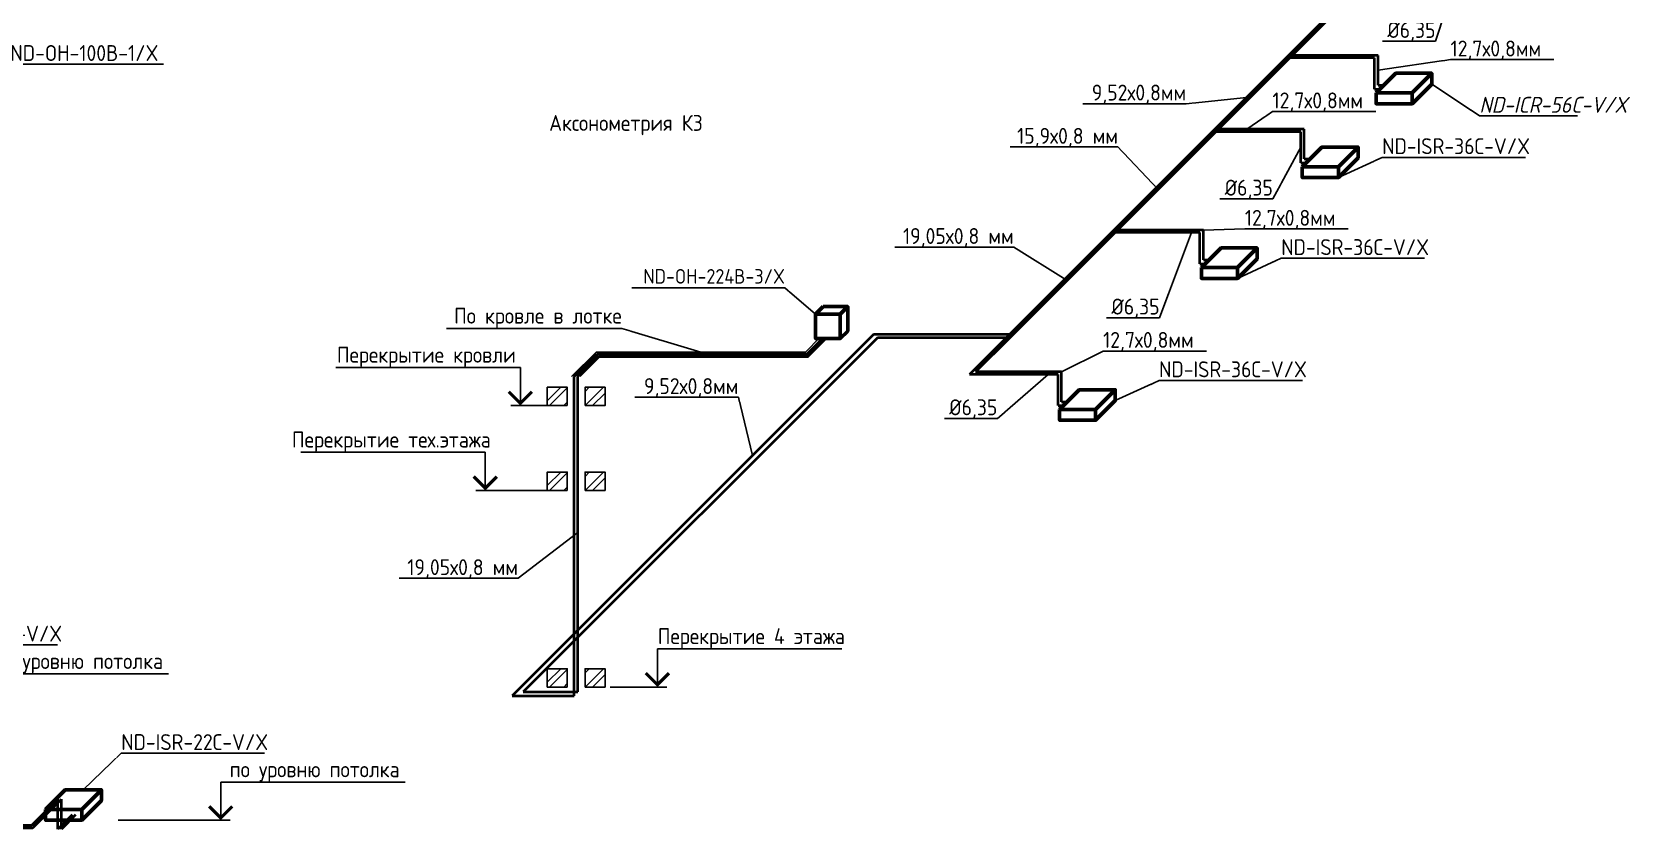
# Model space of a CAD drawing. Header units: millimetres. Extents: x -129048 to 476301, y -5853 to 215316.
# Drawn here: x -35303 to -10184, y 77012 to 89541 of the extents above; entities that cross this region are included whole.
import ezdxf
from ezdxf import colors
from ezdxf.entities.mleader import LeaderData, LeaderLine
from ezdxf.enums import TextEntityAlignment as Align
from ezdxf.math import Vec2, Vec3

# ---------------------------------------------------------------- set-up
doc = ezdxf.new("R2010")
doc.units = ezdxf.units.MM
doc.layers.add('GAZLAITER', color=1, linetype='Continuous', lineweight=40)
doc.layers.add('Кондеи', color=6, linetype='Continuous', lineweight=60)
doc.styles.add('PIK', font='isocpeur.ttf', dxfattribs={"width": 0.9, "height": 250})
doc.styles.add('TRAJECTORY_TEXT_STYLE', font='simplex.shx', dxfattribs={"width": 0.65})

# ---------------------------------------------------------------- blocks, each defined once
blk = doc.blocks.new('*U3176')
at = {"color": 0, "linetype": 'ByBlock', "lineweight": -2}
for p, q in [((0, 6), (29, 6)), ((-16.14, 0), (0, 0))]:
    blk.add_line(p, q, dxfattribs=at)
at = {"color": 0, "linetype": 'ByBlock', "lineweight": -2, "ltscale": 100}
blk.add_line((-1.5, 0), (1.5, 0), dxfattribs=at)
blk.add_lwpolyline([(0, 0), (0, 6)], dxfattribs=at)
at = {"color": 0, "linetype": 'ByBlock', "lineweight": -2, "ltscale": 100, "const_width": 0.5}
blk.add_lwpolyline([(1.82, 2.18), (0, 0.35), (-1.82, 2.18)], dxfattribs=at)
at = {"linetype": 'ByBlock', "lineweight": -2, "ltscale": 100, "style": 'TRAJECTORY_TEXT_STYLE', "width": 0.65}
blk.add_attdef('Отм.', text='', height=3.5, dxfattribs=at).set_placement((14.5, 6), align=Align.BOTTOM_CENTER)
at = {"color": 0, "linetype": 'ByBlock', "lineweight": -2, "ltscale": 100, "style": 'TRAJECTORY_TEXT_STYLE', "width": 0.65}
blk.add_attdef('Прим.', text='', height=3.5, dxfattribs=at).set_placement((17.57, 4.8), align=Align.TOP_CENTER)
blk = doc.blocks.new('*U3192')
at = {"color": 0, "linetype": 'ByBlock', "lineweight": -2}
for p, q in [((0, 6), (29, 6)), ((-7.41, 0), (0, 0))]:
    blk.add_line(p, q, dxfattribs=at)
at = {"color": 0, "linetype": 'ByBlock', "lineweight": -2, "ltscale": 100}
blk.add_line((-1.5, 0), (1.5, 0), dxfattribs=at)
blk.add_lwpolyline([(0, 0), (0, 6)], dxfattribs=at)
at = {"color": 0, "linetype": 'ByBlock', "lineweight": -2, "ltscale": 100, "const_width": 0.5}
blk.add_lwpolyline([(1.82, 2.18), (0, 0.35), (-1.82, 2.18)], dxfattribs=at)
at = {"linetype": 'ByBlock', "lineweight": -2, "ltscale": 100, "style": 'TRAJECTORY_TEXT_STYLE', "width": 0.65}
blk.add_attdef('Отм.', text='', height=3.5, dxfattribs=at).set_placement((14.5, 6), align=Align.BOTTOM_CENTER)
at = {"color": 0, "linetype": 'ByBlock', "lineweight": -2, "ltscale": 100, "style": 'TRAJECTORY_TEXT_STYLE', "width": 0.65}
blk.add_attdef('Прим.', text='', height=3.5, dxfattribs=at).set_placement((17.57, 4.8), align=Align.TOP_CENTER)
blk = doc.blocks.new('*U3180')
at = {"color": 0, "linetype": 'ByBlock', "lineweight": -2}
for p, q in [((0, 6), (29, 6)), ((-4.24, 0), (0, 0))]:
    blk.add_line(p, q, dxfattribs=at)
at = {"color": 0, "linetype": 'ByBlock', "lineweight": -2, "ltscale": 100}
blk.add_line((-1.5, 0), (1.5, 0), dxfattribs=at)
blk.add_lwpolyline([(0, 0), (0, 6)], dxfattribs=at)
at = {"color": 0, "linetype": 'ByBlock', "lineweight": -2, "ltscale": 100, "const_width": 0.5}
blk.add_lwpolyline([(1.82, 2.18), (0, 0.35), (-1.82, 2.18)], dxfattribs=at)
at = {"linetype": 'ByBlock', "lineweight": -2, "ltscale": 100, "style": 'TRAJECTORY_TEXT_STYLE', "width": 0.65}
blk.add_attdef('Отм.', text='', height=3.5, dxfattribs=at).set_placement((14.5, 6), align=Align.BOTTOM_CENTER)
at = {"color": 0, "linetype": 'ByBlock', "lineweight": -2, "ltscale": 100, "style": 'TRAJECTORY_TEXT_STYLE', "width": 0.65}
blk.add_attdef('Прим.', text='', height=3.5, dxfattribs=at).set_placement((17.57, 4.8), align=Align.TOP_CENTER)
blk = doc.blocks.new('*U3181')
at = {"color": 0, "linetype": 'ByBlock', "lineweight": -2}
for p, q in [((0, 6), (29, 6)), ((-9.75, 0), (0, 0))]:
    blk.add_line(p, q, dxfattribs=at)
at = {"color": 0, "linetype": 'ByBlock', "lineweight": -2, "ltscale": 100}
blk.add_line((-1.5, 0), (1.5, 0), dxfattribs=at)
blk.add_lwpolyline([(0, 0), (0, 6)], dxfattribs=at)
at = {"color": 0, "linetype": 'ByBlock', "lineweight": -2, "ltscale": 100, "const_width": 0.5}
blk.add_lwpolyline([(1.82, 2.18), (0, 0.35), (-1.82, 2.18)], dxfattribs=at)
at = {"linetype": 'ByBlock', "lineweight": -2, "ltscale": 100, "style": 'TRAJECTORY_TEXT_STYLE', "width": 0.65}
blk.add_attdef('Отм.', text='', height=3.5, dxfattribs=at).set_placement((14.5, 6), align=Align.BOTTOM_CENTER)
at = {"color": 0, "linetype": 'ByBlock', "lineweight": -2, "ltscale": 100, "style": 'TRAJECTORY_TEXT_STYLE', "width": 0.65}
blk.add_attdef('Прим.', text='', height=3.5, dxfattribs=at).set_placement((17.57, 4.8), align=Align.TOP_CENTER)

msp = doc.modelspace()

# ---------------------------------------------------------------- hatches: boundary and pattern name
h = msp.add_hatch()
h.set_pattern_fill('ANSI32', color=256, scale=25)
h.set_pattern_definition([(45, (-2494.32, 79827.88), (-168.3798, 168.3798), []), (45, (-2382.07, 79827.88), (-168.3798, 168.3798), [])])
h.paths.add_polyline_path([(-26890.13433, 83955.01346), (-27202.93976, 83955.01346), (-27202.93976, 83667.04051), (-26890.13433, 83667.04051)])
h.paths.add_polyline_path([(-26608.9283, 83955.01346), (-26608.9283, 83667.04051), (-26296.12288, 83667.04051), (-26296.12288, 83955.01346)])
h = msp.add_hatch()
h.set_pattern_fill('ANSI32', color=256, scale=25)
h.set_pattern_definition([(45, (-2494.32, 78494.67), (-168.3798, 168.3798), []), (45, (-2382.07, 78494.67), (-168.3798, 168.3798), [])])
h.paths.add_polyline_path([(-26890.13433, 82621.79507), (-27202.93976, 82621.79507), (-27202.93976, 82333.82212), (-26890.13433, 82333.82212)])
h.paths.add_polyline_path([(-26608.9283, 82621.79507), (-26608.9283, 82333.82212), (-26296.12288, 82333.82212), (-26296.12288, 82621.79507)])
h = msp.add_hatch()
h.set_pattern_fill('ANSI32', color=256, scale=25)
h.set_pattern_definition([(45, (-2494.32, 75405.2), (-168.3798, 168.3798), []), (45, (-2382.07, 75405.2), (-168.3798, 168.3798), [])])
h.paths.add_polyline_path([(-26890.13433, 79532.32767), (-27202.93976, 79532.32767), (-27202.93976, 79244.35472), (-26890.13433, 79244.35472)])
h.paths.add_polyline_path([(-26608.9283, 79532.32767), (-26608.9283, 79244.35472), (-26296.12288, 79244.35472), (-26296.12288, 79532.32767)])

# ---------------------------------------------------------------- linework, layer by layer
for p, q in [((-23146.51729, 84508.08453), (-22916.94322, 84737.6586)), ((-23103.99896, 84428.5132), (-22815.44599, 84717.06617)), ((-26822.89148, 84122.52467), (-26436.48321, 84508.93294)), ((-26688.63707, 84122.52467), (-26382.64854, 84428.5132)), ((-26436.48321, 84508.93294), (-23146.51729, 84508.08453)), ((-26382.64854, 84428.5132), (-23103.99896, 84428.5132))]:
    msp.add_line(p, q)
for points in [[(-26890.13433, 83667.04051), (-27202.93976, 83667.04051), (-27202.93976, 83955.01346), (-26890.13433, 83955.01346)], [(-26608.9283, 83667.04051), (-26296.12288, 83667.04051), (-26296.12288, 83955.01346), (-26608.9283, 83955.01346)], [(-26890.13433, 82333.82212), (-27202.93976, 82333.82212), (-27202.93976, 82621.79507), (-26890.13433, 82621.79507)], [(-26608.9283, 82333.82212), (-26296.12288, 82333.82212), (-26296.12288, 82621.79507), (-26608.9283, 82621.79507)], [(-26890.13433, 79244.35472), (-27202.93976, 79244.35472), (-27202.93976, 79532.32767), (-26890.13433, 79532.32767)], [(-26608.9283, 79244.35472), (-26296.12288, 79244.35472), (-26296.12288, 79532.32767), (-26608.9283, 79532.32767)]]:
    msp.add_lwpolyline(points, close=True)
at = {"layer": 'GAZLAITER', "lineweight": 40, "ltscale": 10}
for p, q in [((-13432.14797, 91291.73897), (-19938.88794, 84784.99899)), ((-14201.33651, 89131.6015), (-15592.28543, 89131.6015)), ((-15360.09543, 87972.84258), (-16751.04435, 87972.84258)), ((-16946.83187, 86386.10614), (-18337.78079, 86386.10614)), ((-22076.70903, 84784.99899), (-27756.96915, 79104.73887)), ((-19938.88794, 84784.99899), (-22076.70903, 84784.99899)), ((-19938.88794, 84784.99899), (-20566.69725, 84157.18968)), ((-19175.74833, 84157.18968), (-20566.69725, 84157.18968)), ((-27756.96915, 79104.73887), (-26782.50861, 79104.73887)), ((-35302.88504, 77074.03394), (-34896.28315, 77480.63583)), ((-34896.28315, 77011.809), (-34896.28315, 77480.63583)), ((-34672.43661, 77235.65555), (-34896.28315, 77011.809)), ((-40158.98344, 77074.03394), (-35302.88504, 77074.03394))]:
    msp.add_line(p, q, dxfattribs=at)
at = {"layer": 'GAZLAITER', "color": 5}
for p, q in [((-13376.58634, 91291.73897), (-19933.94495, 84734.38036)), ((-14145.77489, 89171.81858), (-15496.50673, 89171.81858)), ((-14145.77489, 88702.99175), (-14145.77489, 89171.81858)), ((-14145.77489, 88702.99175), (-14055.45565, 88702.99175)), ((-15304.53381, 88013.05966), (-16655.26565, 88013.05966)), ((-15304.53381, 87544.23284), (-15304.53381, 88013.05966)), ((-15304.53381, 87544.23284), (-15214.21457, 87544.23284)), ((-16891.27025, 86426.32323), (-18242.00209, 86426.32323)), ((-16891.27025, 85957.4964), (-16891.27025, 86426.32323)), ((-16891.27025, 85957.4964), (-16800.95101, 85957.4964)), ((-22014.40769, 84734.38036), (-27581.13316, 79167.6549)), ((-23110.90707, 84448.35283), (-22821.40388, 84737.85602)), ((-19933.94495, 84734.38036), (-22014.40769, 84734.38036)), ((-19933.94495, 84734.38036), (-20470.91854, 84197.40677)), ((-26724.10108, 84122.52467), (-26398.27293, 84448.35283)), ((-26398.27293, 84448.35283), (-23110.90707, 84448.35283)), ((-19120.18671, 84197.40677), (-20470.91854, 84197.40677)), ((-19120.18671, 83728.57994), (-19120.18671, 84197.40677)), ((-26724.10108, 79167.6549), (-26724.10108, 84122.52467)), ((-19120.18671, 83728.57994), (-19029.86747, 83728.57994)), ((-27581.13316, 79167.6549), (-26724.10108, 79167.6549))]:
    msp.add_line(p, q, dxfattribs=at)
at = {"layer": 'GAZLAITER'}
for p, q in [((-14201.33651, 88642.09283), (-14201.33651, 89131.6015)), ((-14201.33651, 88642.09283), (-14116.35457, 88642.09283)), ((-15360.09543, 87483.33391), (-15360.09543, 87972.84258)), ((-15360.09543, 87483.33391), (-15275.11349, 87483.33391)), ((-16946.83187, 85896.59747), (-16946.83187, 86386.10614)), ((-16946.83187, 85896.59747), (-16861.84993, 85896.59747)), ((-23118.86925, 84481.52415), (-22862.53738, 84737.85602)), ((-26782.50861, 84122.52467), (-26423.50913, 84481.52415)), ((-26423.50913, 84481.52415), (-23119.9569, 84481.52415)), ((-19175.74833, 83667.68102), (-19175.74833, 84157.18968)), ((-26782.50861, 79104.73887), (-26782.50861, 84122.52467)), ((-19175.74833, 83667.68102), (-19090.76639, 83667.68102))]:
    msp.add_line(p, q, dxfattribs=at)
at = {"layer": 'GAZLAITER', "color": 5, "lineweight": 40, "ltscale": 10}
for p, q in [((-35290.63722, 77030.72014), (-34840.72153, 77480.63583)), ((-34840.72153, 77011.809), (-34840.72153, 77480.63583)), ((-34616.87498, 77235.65555), (-34840.72153, 77011.809)), ((-41226.45929, 77030.72014), (-35290.63722, 77030.72014))]:
    msp.add_line(p, q, dxfattribs=at)
at = {"layer": 'Кондеи'}
for p, q in [((-13301.27917, 88720.16535), (-13301.27917, 88890.52793)), ((-14460.03809, 87561.40643), (-14460.03809, 87731.76902)), ((-16046.77453, 85974.66999), (-16046.77453, 86145.03258)), ((-22600.51661, 85104.07792), (-22480.78285, 85223.81168)), ((-22480.78285, 84839.42068), (-22600.51661, 84719.68692)), ((-18275.69099, 83745.75354), (-18275.69099, 83916.11612)), ((-34212.88263, 77459.29844), (-34212.88263, 77629.66102))]:
    msp.add_line(p, q, dxfattribs=at)
for points in [[(-14176.74366, 88581.70375), (-13610.10336, 88581.70375), (-13301.27917, 88890.52793), (-13867.91947, 88890.52793)], [(-14176.74366, 88411.34116), (-13610.10336, 88411.34116), (-13301.27917, 88720.16535), (-13610.10336, 88411.34116)], [(-14176.74366, 88581.70375), (-13610.10336, 88581.70375), (-13610.10336, 88411.34116), (-14176.74366, 88411.34116)], [(-15335.50257, 87422.94483), (-14768.86228, 87422.94483), (-14460.03809, 87731.76902), (-15026.67839, 87731.76902)], [(-15335.50257, 87252.58225), (-14768.86228, 87252.58225), (-14460.03809, 87561.40643), (-14768.86228, 87252.58225)], [(-15335.50257, 87422.94483), (-14768.86228, 87422.94483), (-14768.86228, 87252.58225), (-15335.50257, 87252.58225)], [(-16922.23901, 85836.20839), (-16355.59872, 85836.20839), (-16046.77453, 86145.03258), (-16613.41483, 86145.03258)], [(-16922.23901, 85665.84581), (-16355.59872, 85665.84581), (-16046.77453, 85974.66999), (-16355.59872, 85665.84581)], [(-16922.23901, 85836.20839), (-16355.59872, 85836.20839), (-16355.59872, 85665.84581), (-16922.23901, 85665.84581)], [(-19151.15547, 83607.29193), (-18584.51517, 83607.29193), (-18275.69099, 83916.11612), (-18842.33129, 83916.11612)], [(-19151.15547, 83436.92935), (-18584.51517, 83436.92935), (-18275.69099, 83745.75354), (-18584.51517, 83436.92935)], [(-19151.15547, 83607.29193), (-18584.51517, 83607.29193), (-18584.51517, 83436.92935), (-19151.15547, 83436.92935)], [(-35088.34711, 77320.83684), (-34521.70682, 77320.83684), (-34212.88263, 77629.66102), (-34779.52293, 77629.66102)], [(-35088.34711, 77150.47425), (-34521.70682, 77150.47425), (-34212.88263, 77459.29844), (-34521.70682, 77150.47425)], [(-35088.34711, 77320.83684), (-34521.70682, 77320.83684), (-34521.70682, 77150.47425), (-35088.34711, 77150.47425)]]:
    msp.add_lwpolyline(points, close=True, dxfattribs=at)

# ---------------------------------------------------------------- block references
ref = msp.add_blockref('*U3180', (-27626.87982, 83667.04051), dxfattribs=dict(xscale=-100, yscale=100, zscale=100))
ref.add_attrib('Отм.', 'Перекрытие кровли', dxfattribs={"linetype": 'ByBlock', "lineweight": -2, "ltscale": 100, "height": 250, "style": 'PIK', "width": 0.9}).set_placement((-29103.47073, 84267.04051), align=Align.BOTTOM_CENTER)
ref = msp.add_blockref('*U3181', (-28177.49946, 82333.82212), dxfattribs=dict(xscale=-100, yscale=100, zscale=100))
ref.add_attrib('Отм.', 'Перекрытие тех.этажа', dxfattribs={"linetype": 'ByBlock', "lineweight": -2, "ltscale": 100, "height": 250, "style": 'PIK', "width": 0.9}).set_placement((-29654.09037, 82933.82212), align=Align.BOTTOM_CENTER)
ref = msp.add_blockref('*U3192', (-25472.37633, 79244.35472), dxfattribs=dict(xscale=100, yscale=100, zscale=100))
ref.add_attrib('Отм.', 'Перекрытие 4 этажа', dxfattribs={"linetype": 'ByBlock', "lineweight": -2, "ltscale": 100, "height": 250, "style": 'PIK', "width": 0.9}).set_placement((-23995.78542, 79844.35472), align=Align.BOTTOM_CENTER)

# ---------------------------------------------------------------- texts
at = {"insert": (-27173.9025, 88235.54878), "char_height": 250, "width": 6845.9417764, "attachment_point": 1, "style": 'PIK'}
msp.add_mtext('Аксонометрия К3', dxfattribs=at)

# ---------------------------------------------------------------- leaders
at = {"layer": 'Кондеи', "color": 18, "lineweight": 25, "ltscale": 10, "true_color": 0x000000}
ml = msp.add_multileader_mtext('Standard', dxfattribs=at)
ml.set_content('{\\C256;\\c0;ND-OH-100B-1/X}', color=250, style='PIK')
ml.set_leader_properties()
ml.build(insert=Vec2(0, 0))
ml.multileader.update_dxf_attribs({"text_left_attachment_type": 6, "text_right_attachment_type": 6, "dogleg_length": 0.36, "arrow_head_size": 0.18})
ctx = ml.context
ctx.base_point, ctx.char_height, ctx.arrow_head_size, ctx.landing_gap_size, ctx.plane_origin = Vec3(-35641.37433, 89034.32995), 250, 0.18, 0.09, Vec3(-36087.87134, 89207.26589)
ctx.left_attachment, ctx.right_attachment = 6, 6
notes = []
notes.append((ctx, [(0, (1, 1, 0), (-35641.73433, 89034.32995), (1, 0), 0.36, [(0, [(-36087.87134, 89207.26589)], 0, [])])]))
ctx.mtext.insert, ctx.mtext.flow_direction = Vec3(-35641.28433, 89334.32995), 5
ctx.mtext.has_bg_fill, ctx.mtext.bg_color, ctx.mtext.bg_scale_factor, ctx.mtext.bg_transparency, ctx.mtext.use_window_bg_color = 1, -1027028792, 1.5, 0, 1
ml = msp.add_multileader_mtext('Standard', dxfattribs=at)
ml.set_content('{\\H0.91667x;\\C256;\\c0;ND-OH-224B-3/X}', color=250, style='PIK')
ml.set_leader_properties()
ml.build(insert=Vec2(0, 0))
ml.multileader.update_dxf_attribs({"text_left_attachment_type": 6, "text_right_attachment_type": 6, "dogleg_length": 0.36, "arrow_head_size": 0.18})
ctx = ml.context
ctx.base_point, ctx.char_height, ctx.arrow_head_size, ctx.landing_gap_size, ctx.plane_origin = Vec3(-25613.84137, 85517.9517), 250, 0.18, 0.09, Vec3(-22696.3028, 84719.68692)
ctx.left_attachment, ctx.right_attachment, ctx.text_align_type = 6, 6, 2
notes.append((ctx, [(1, (1, 1, 0), (-23468.29357, 85517.9517), (-1, 0), 0.36, [(0, [(-22984.9076, 85104.07792)], 0, [])])]))
ctx.mtext.insert, ctx.mtext.alignment, ctx.mtext.flow_direction = Vec3(-23468.74357, 85813.7852), 3, 5
ctx.mtext.has_bg_fill, ctx.mtext.bg_color, ctx.mtext.bg_scale_factor, ctx.mtext.bg_transparency, ctx.mtext.use_window_bg_color = 1, -1027028792, 1.5, 0, 1
ml = msp.add_multileader_mtext('Standard', dxfattribs=at)
ml.set_content('ND-ISR-36С-V/X', color=250, style='PIK')
ml.set_leader_properties()
ml.build(insert=Vec2(0, 0))
ml.multileader.update_dxf_attribs({"text_left_attachment_type": 6, "text_right_attachment_type": 6, "dogleg_length": 0.36, "arrow_head_size": 0.18})
ctx = ml.context
ctx.base_point, ctx.char_height, ctx.arrow_head_size, ctx.landing_gap_size, ctx.plane_origin = Vec3(-37152.32756, 79907.77095), 250, 0.18, 0.09, Vec3(-37841.296, 79120.16748)
ctx.left_attachment, ctx.right_attachment = 6, 6
notes.append((ctx, [(0, (1, 1, 0), (-37152.68756, 79907.77095), (1, 0), 0.36, [(0, [(-37841.296, 79331.76667)], 0, [])])]))
ctx.mtext.insert, ctx.mtext.flow_direction = Vec3(-37152.23756, 80207.77095), 5
ctx.mtext.has_bg_fill, ctx.mtext.bg_color, ctx.mtext.bg_scale_factor, ctx.mtext.bg_transparency, ctx.mtext.use_window_bg_color = 1, -1027028792, 1.5, 0, 1
for ctx, leaders in notes:
    for number, flags, end, landing, length, lines in leaders:
        leader = LeaderData()
        leader.index, (leader.has_last_leader_line, leader.has_dogleg_vector, leader.attachment_direction) = number, flags
        leader.last_leader_point, leader.dogleg_vector, leader.dogleg_length = Vec3(end), Vec3(landing), length
        for number, points, colour, breaks in lines:
            line = LeaderLine()
            line.index, line.vertices, line.color, line.breaks = number, Vec3.list(points), colors.encode_raw_color(colour), breaks
            leader.lines.append(line)
        ctx.leaders.append(leader)

# ---------------------------------------------------------------- next in the draw order: linework, layer by layer
at = {"layer": 'Кондеи'}
msp.add_line((-22984.9076, 85104.07792), (-22865.17385, 85223.81168), dxfattribs=at)
for points in [[(-22865.17385, 85223.81168), (-22480.78285, 85223.81168), (-22480.78285, 84839.42068), (-22480.78285, 85223.81168)], [(-22984.9076, 85104.07792), (-22600.51661, 85104.07792), (-22600.51661, 84719.68692), (-22984.9076, 84719.68692)]]:
    msp.add_lwpolyline(points, close=True, dxfattribs=at)

# ---------------------------------------------------------------- next in the draw order: block references
ref = msp.add_blockref('*U3176', (-36054.81, 78852.5799), dxfattribs=dict(xscale=100, yscale=100, zscale=100))
ref.add_attrib('Отм.', 'по уровню потолка', dxfattribs={"linetype": 'ByBlock', "lineweight": -2, "ltscale": 100, "height": 250, "style": 'PIK', "width": 0.9}).set_placement((-34578.21909, 79452.5799), align=Align.BOTTOM_CENTER)

# ---------------------------------------------------------------- next in the draw order: leaders
at = {"layer": 'GAZLAITER', "color": 18, "lineweight": 25, "ltscale": 10, "true_color": 0x000000}
ml = msp.add_multileader_mtext('Standard', dxfattribs=at)
ml.set_content('{\\C256;\\c0;%%C6,35}', color=1, style='PIK')
ml.set_leader_properties()
ml.build(insert=Vec2(0, 0))
ml.multileader.update_dxf_attribs({"text_left_attachment_type": 6, "text_right_attachment_type": 6, "dogleg_length": 0.36, "arrow_head_size": 0.18})
ctx = ml.context
ctx.base_point, ctx.char_height, ctx.arrow_head_size, ctx.landing_gap_size, ctx.plane_origin = Vec3(-13950.96346, 89397.28354), 250, 0.18, 0.09, Vec3(-16026.91907, 92299.39006)
ctx.left_attachment, ctx.right_attachment, ctx.text_align_type = 6, 6, 2
notes = []
notes.append((ctx, [(1, (1, 1, 0), (-13241.67346, 89397.28354), (-1, 0), 0.36, [(0, [(-12898.34511, 90434.5929)], 0, [])])]))
ctx.mtext.insert, ctx.mtext.alignment, ctx.mtext.flow_direction = Vec3(-13242.12346, 89697.28354), 3, 5
ctx.mtext.has_bg_fill, ctx.mtext.bg_color, ctx.mtext.bg_scale_factor, ctx.mtext.bg_transparency, ctx.mtext.use_window_bg_color = 1, -1027028792, 1.5, 0, 1
ml = msp.add_multileader_mtext('Standard', dxfattribs=at)
ml.set_content('15,9х0,8 мм', color=250, style='PIK')
ml.set_leader_properties()
ml.build(insert=Vec2(0, 0))
ml.multileader.update_dxf_attribs({"text_left_attachment_type": 6, "text_right_attachment_type": 6, "dogleg_length": 0.36, "arrow_head_size": 0.18})
ctx = ml.context
ctx.base_point, ctx.char_height, ctx.arrow_head_size, ctx.landing_gap_size, ctx.plane_origin = Vec3(-19740.85658, 87732.42569), 250, 0.18, 0.09, Vec3(-17602.77328, 87065.55203)
ctx.left_attachment, ctx.right_attachment, ctx.text_align_type = 6, 6, 2
notes.append((ctx, [(0, (1, 1, 0), (-18232.81658, 87732.42569), (-1, 0), 0.36, [(0, [(-17602.77328, 87065.55203)], 0, [])])]))
ctx.mtext.insert, ctx.mtext.alignment, ctx.mtext.flow_direction = Vec3(-18233.26658, 88032.42569), 3, 5
ctx.mtext.has_bg_fill, ctx.mtext.bg_color, ctx.mtext.bg_scale_factor, ctx.mtext.bg_transparency, ctx.mtext.use_window_bg_color = 1, -1027028792, 1.5, 0, 1
ml = msp.add_multileader_mtext('Standard', dxfattribs=at)
ml.set_content('{\\C256;\\c0;%%C6,35}', color=1, style='PIK')
ml.set_leader_properties()
ml.build(insert=Vec2(0, 0))
ml.multileader.update_dxf_attribs({"text_left_attachment_type": 6, "text_right_attachment_type": 6, "dogleg_length": 0.36, "arrow_head_size": 0.18})
ctx = ml.context
ctx.base_point, ctx.char_height, ctx.arrow_head_size, ctx.landing_gap_size, ctx.plane_origin = Vec3(-16507.16148, 86917.96819), 250, 0.18, 0.09, Vec3(-18488.66939, 89592.88541)
ctx.left_attachment, ctx.right_attachment, ctx.text_align_type = 6, 6, 2
notes.append((ctx, [(1, (1, 1, 0), (-15797.87148, 86917.96819), (-1, 0), 0.36, [(0, [(-15360.09543, 87728.08825)], 0, [])])]))
ctx.mtext.insert, ctx.mtext.alignment, ctx.mtext.flow_direction = Vec3(-15798.32148, 87217.96819), 3, 5
ctx.mtext.has_bg_fill, ctx.mtext.bg_color, ctx.mtext.bg_scale_factor, ctx.mtext.bg_transparency, ctx.mtext.use_window_bg_color = 1, -1027028792, 1.5, 0, 1
ml = msp.add_multileader_mtext('Standard', dxfattribs=at)
ml.set_content('19,05х0,8 мм', color=250, style='PIK')
ml.set_leader_properties()
ml.build(insert=Vec2(0, 0))
ml.multileader.update_dxf_attribs({"text_left_attachment_type": 6, "text_right_attachment_type": 6, "dogleg_length": 0.36, "arrow_head_size": 0.18})
ctx = ml.context
ctx.base_point, ctx.char_height, ctx.arrow_head_size, ctx.landing_gap_size, ctx.plane_origin = Vec3(-21537.98102, 86158.20588), 250, 0.18, 0.09, Vec3(-19553.43688, 86038.25451)
ctx.left_attachment, ctx.right_attachment, ctx.text_align_type = 6, 6, 2
notes.append((ctx, [(0, (1, 1, 0), (-19872.44102, 86158.20588), (-1, 0), 0.36, [(1, [(-19049.43435, 85645.84046)], 0, [])])]))
ctx.mtext.insert, ctx.mtext.alignment, ctx.mtext.flow_direction = Vec3(-19872.89102, 86458.20588), 3, 5
ctx.mtext.has_bg_fill, ctx.mtext.bg_color, ctx.mtext.bg_scale_factor, ctx.mtext.bg_transparency, ctx.mtext.use_window_bg_color = 1, -1027028792, 1.5, 0, 1
ml = msp.add_multileader_mtext('Standard', dxfattribs=at)
ml.set_content('{\\C256;\\c0;%%C6,35}', color=1, style='PIK')
ml.set_leader_properties()
ml.build(insert=Vec2(0, 0))
ml.multileader.update_dxf_attribs({"text_left_attachment_type": 6, "text_right_attachment_type": 6, "dogleg_length": 0.36, "arrow_head_size": 0.18})
ctx = ml.context
ctx.base_point, ctx.char_height, ctx.arrow_head_size, ctx.landing_gap_size, ctx.plane_origin = Vec3(-18287.86831, 85048.86375), 250, 0.18, 0.09, Vec3(-20167.26781, 87723.78097)
ctx.left_attachment, ctx.right_attachment, ctx.text_align_type = 6, 6, 2
notes.append((ctx, [(1, (1, 1, 0), (-17578.57831, 85048.86375), (-1, 0), 0.36, [(0, [(-17078.93475, 86386.10614)], 0, [])])]))
ctx.mtext.insert, ctx.mtext.alignment, ctx.mtext.flow_direction = Vec3(-17579.02831, 85348.86375), 3, 5
ctx.mtext.has_bg_fill, ctx.mtext.bg_color, ctx.mtext.bg_scale_factor, ctx.mtext.bg_transparency, ctx.mtext.use_window_bg_color = 1, -1027028792, 1.5, 0, 1
ml = msp.add_multileader_mtext('Standard', dxfattribs=at)
ml.set_content('9,52х0,8мм', color=250, style='PIK')
ml.set_leader_properties()
ml.build(insert=Vec2(0, 0))
ml.multileader.update_dxf_attribs({"text_left_attachment_type": 6, "text_right_attachment_type": 6, "dogleg_length": 0.36, "arrow_head_size": 0.18})
ctx = ml.context
ctx.base_point, ctx.char_height, ctx.arrow_head_size, ctx.landing_gap_size, ctx.plane_origin = Vec3(-25617.66831, 83799.26565), 250, 0.18, 0.09, Vec3(-22998.88043, 83068.00938)
ctx.left_attachment, ctx.right_attachment, ctx.text_align_type = 6, 6, 2
notes.append((ctx, [(1, (1, 1, 0), (-24199.62831, 83799.26565), (-1, 0), 0.36, [(0, [(-23979.59933, 82882.10869)], 0, [])])]))
ctx.mtext.insert, ctx.mtext.alignment, ctx.mtext.flow_direction = Vec3(-24200.07831, 84099.26565), 3, 5
ctx.mtext.has_bg_fill, ctx.mtext.bg_color, ctx.mtext.bg_scale_factor, ctx.mtext.bg_transparency, ctx.mtext.use_window_bg_color = 1, -1027028792, 1.5, 0, 1
ml = msp.add_multileader_mtext('Standard', dxfattribs=at)
ml.set_content('{\\C256;\\c0;%%C6,35}', color=1, style='PIK')
ml.set_leader_properties()
ml.build(insert=Vec2(0, 0))
ml.multileader.update_dxf_attribs({"text_left_attachment_type": 6, "text_right_attachment_type": 6, "dogleg_length": 0.36, "arrow_head_size": 0.18})
ctx = ml.context
ctx.base_point, ctx.char_height, ctx.arrow_head_size, ctx.landing_gap_size, ctx.plane_origin = Vec3(-20838.05649, 83465.98414), 250, 0.18, 0.09, Vec3(-22819.5644, 86140.90136)
ctx.left_attachment, ctx.right_attachment, ctx.text_align_type = 6, 6, 2
notes.append((ctx, [(1, (1, 1, 0), (-20128.76649, 83465.98414), (-1, 0), 0.36, [(0, [(-19327.76313, 84157.18968)], 0, [])])]))
ctx.mtext.insert, ctx.mtext.alignment, ctx.mtext.flow_direction = Vec3(-20129.21649, 83765.98414), 3, 5
ctx.mtext.has_bg_fill, ctx.mtext.bg_color, ctx.mtext.bg_scale_factor, ctx.mtext.bg_transparency, ctx.mtext.use_window_bg_color = 1, -1027028792, 1.5, 0, 1
ml = msp.add_multileader_mtext('Standard', dxfattribs=at)
ml.set_content('19,05х0,8 мм', color=250, style='PIK')
ml.set_leader_properties()
ml.build(insert=Vec2(0, 0))
ml.multileader.update_dxf_attribs({"text_left_attachment_type": 6, "text_right_attachment_type": 6, "dogleg_length": 0.36, "arrow_head_size": 0.18})
ctx = ml.context
ctx.base_point, ctx.char_height, ctx.arrow_head_size, ctx.landing_gap_size, ctx.plane_origin = Vec3(-29328.83209, 80952.99636), 250, 0.18, 0.09, Vec3(-27228.10361, 82064.45334)
ctx.left_attachment, ctx.right_attachment, ctx.text_align_type = 6, 6, 2
notes.append((ctx, [(0, (1, 1, 0), (-27663.29209, 80952.99636), (-1, 0), 0.36, [(1, [(-26724.10108, 81672.03929)], 0, [])])]))
ctx.mtext.insert, ctx.mtext.alignment, ctx.mtext.flow_direction = Vec3(-27663.74209, 81252.99636), 3, 5
ctx.mtext.has_bg_fill, ctx.mtext.bg_color, ctx.mtext.bg_scale_factor, ctx.mtext.bg_transparency, ctx.mtext.use_window_bg_color = 1, -1027028792, 1.5, 0, 1
at = {"layer": 'Кондеи', "color": 18, "lineweight": 25, "ltscale": 10, "true_color": 0x000000}
ml = msp.add_multileader_mtext('Standard', dxfattribs=at)
ml.set_content('{\\fISOCPEUR|b1|i1|c204|p34;ND-ICR-56C-V/X}', color=250, style='PIK')
ml.set_leader_properties()
ml.build(insert=Vec2(0, 0))
ml.multileader.update_dxf_attribs({"text_left_attachment_type": 6, "text_right_attachment_type": 6, "dogleg_length": 0.36, "arrow_head_size": 0.18})
ctx = ml.context
ctx.base_point, ctx.char_height, ctx.arrow_head_size, ctx.landing_gap_size, ctx.plane_origin = Vec3(-12551.7529, 88220.68022), 250, 0.18, 0.09, Vec3(-13301.27917, 88720.16535)
ctx.left_attachment, ctx.right_attachment = 6, 6
notes.append((ctx, [(0, (1, 1, 0), (-12552.1129, 88220.68022), (1, 0), 0.36, [(0, [(-13301.27917, 88720.16535)], 0, [])])]))
ctx.mtext.insert, ctx.mtext.width, ctx.mtext.flow_direction = Vec3(-12551.6629, 88520.68022), 1527.6142581, 5
ctx.mtext.has_bg_fill, ctx.mtext.bg_color, ctx.mtext.bg_scale_factor, ctx.mtext.bg_transparency, ctx.mtext.use_window_bg_color = 1, -1027028792, 1.5, 0, 1
ml = msp.add_multileader_mtext('Standard', dxfattribs=at)
ml.set_content('ND-ISR-36С-V/X', color=250, style='PIK')
ml.set_leader_properties()
ml.build(insert=Vec2(0, 0))
ml.multileader.update_dxf_attribs({"text_left_attachment_type": 6, "text_right_attachment_type": 6, "dogleg_length": 0.36, "arrow_head_size": 0.18})
ctx = ml.context
ctx.base_point, ctx.char_height, ctx.arrow_head_size, ctx.landing_gap_size, ctx.plane_origin = Vec3(-14079.89384, 87569.79406), 250, 0.18, 0.09, Vec3(-14768.86228, 87040.98306)
ctx.left_attachment, ctx.right_attachment = 6, 6
notes.append((ctx, [(0, (1, 1, 0), (-14080.25384, 87569.79406), (1, 0), 0.36, [(0, [(-14768.86228, 87252.58225)], 0, [])])]))
ctx.mtext.insert, ctx.mtext.flow_direction = Vec3(-14079.80384, 87869.79406), 5
ctx.mtext.has_bg_fill, ctx.mtext.bg_color, ctx.mtext.bg_scale_factor, ctx.mtext.bg_transparency, ctx.mtext.use_window_bg_color = 1, -1027028792, 1.5, 0, 1
ml = msp.add_multileader_mtext('Standard', dxfattribs=at)
ml.set_content('ND-ISR-36С-V/X', color=250, style='PIK')
ml.set_leader_properties()
ml.build(insert=Vec2(0, 0))
ml.multileader.update_dxf_attribs({"text_left_attachment_type": 6, "text_right_attachment_type": 6, "dogleg_length": 0.36, "arrow_head_size": 0.18})
ctx = ml.context
ctx.base_point, ctx.char_height, ctx.arrow_head_size, ctx.landing_gap_size, ctx.plane_origin = Vec3(-15666.63028, 85983.05762), 250, 0.18, 0.09, Vec3(-16355.59872, 85454.24662)
ctx.left_attachment, ctx.right_attachment = 6, 6
notes.append((ctx, [(0, (1, 1, 0), (-15666.99028, 85983.05762), (1, 0), 0.36, [(0, [(-16355.59872, 85665.84581)], 0, [])])]))
ctx.mtext.insert, ctx.mtext.flow_direction = Vec3(-15666.54028, 86283.05762), 5
ctx.mtext.has_bg_fill, ctx.mtext.bg_color, ctx.mtext.bg_scale_factor, ctx.mtext.bg_transparency, ctx.mtext.use_window_bg_color = 1, -1027028792, 1.5, 0, 1
ml = msp.add_multileader_mtext('Standard', dxfattribs=at)
ml.set_content('ND-ISR-36С-V/X', color=250, style='PIK')
ml.set_leader_properties()
ml.build(insert=Vec2(0, 0))
ml.multileader.update_dxf_attribs({"text_left_attachment_type": 6, "text_right_attachment_type": 6, "dogleg_length": 0.36, "arrow_head_size": 0.18})
ctx = ml.context
ctx.base_point, ctx.char_height, ctx.arrow_head_size, ctx.landing_gap_size, ctx.plane_origin = Vec3(-17586.72255, 84062.96535), 250, 0.18, 0.09, Vec3(-18275.69099, 83534.15435)
ctx.left_attachment, ctx.right_attachment = 6, 6
notes.append((ctx, [(0, (1, 1, 0), (-17587.08255, 84062.96535), (1, 0), 0.36, [(0, [(-18275.69099, 83745.75354)], 0, [])])]))
ctx.mtext.insert, ctx.mtext.flow_direction = Vec3(-17586.63255, 84362.96535), 5
ctx.mtext.has_bg_fill, ctx.mtext.bg_color, ctx.mtext.bg_scale_factor, ctx.mtext.bg_transparency, ctx.mtext.use_window_bg_color = 1, -1027028792, 1.5, 0, 1
ml = msp.add_multileader_mtext('Standard', dxfattribs=at)
ml.set_content('ND-ISR-22С-V/X', color=250, style='PIK')
ml.set_leader_properties()
ml.build(insert=Vec2(0, 0))
ml.multileader.update_dxf_attribs({"text_left_attachment_type": 6, "text_right_attachment_type": 6, "dogleg_length": 0.36, "arrow_head_size": 0.18})
ctx = ml.context
ctx.base_point, ctx.char_height, ctx.arrow_head_size, ctx.landing_gap_size, ctx.plane_origin = Vec3(-33899.76271, 78203.35813), 250, 0.18, 0.09, Vec3(-34496.20278, 77418.06184)
ctx.left_attachment, ctx.right_attachment = 6, 6
notes.append((ctx, [(0, (1, 1, 0), (-33900.12271, 78203.35813), (1, 0), 0.36, [(0, [(-34496.20278, 77629.66102)], 0, [])])]))
ctx.mtext.insert, ctx.mtext.flow_direction = Vec3(-33899.67271, 78503.35813), 5
ctx.mtext.has_bg_fill, ctx.mtext.bg_color, ctx.mtext.bg_scale_factor, ctx.mtext.bg_transparency, ctx.mtext.use_window_bg_color = 1, -1027028792, 1.5, 0, 1
for ctx, leaders in notes:
    for number, flags, end, landing, length, lines in leaders:
        leader = LeaderData()
        leader.index, (leader.has_last_leader_line, leader.has_dogleg_vector, leader.attachment_direction) = number, flags
        leader.last_leader_point, leader.dogleg_vector, leader.dogleg_length = Vec3(end), Vec3(landing), length
        for number, points, colour, breaks in lines:
            line = LeaderLine()
            line.index, line.vertices, line.color, line.breaks = number, Vec3.list(points), colors.encode_raw_color(colour), breaks
            leader.lines.append(line)
        ctx.leaders.append(leader)

# ---------------------------------------------------------------- next in the draw order: block references
ref = msp.add_blockref('*U3176', (-32336.11939, 77150.47425), dxfattribs=dict(xscale=100, yscale=100, zscale=100))
ref.add_attrib('Отм.', 'по уровню потолка', dxfattribs={"linetype": 'ByBlock', "lineweight": -2, "ltscale": 100, "height": 250, "style": 'PIK', "width": 0.9}).set_placement((-30859.52848, 77750.47425), align=Align.BOTTOM_CENTER)

# ---------------------------------------------------------------- next in the draw order: leaders
at = {"layer": 'GAZLAITER', "color": 18, "lineweight": 25, "ltscale": 10, "true_color": 0x000000}
ml = msp.add_multileader_mtext('Standard', dxfattribs=at)
ml.set_content('12,7х0,8мм', color=250, style='PIK')
ml.set_leader_properties()
ml.build(insert=Vec2(0, 0))
ml.multileader.update_dxf_attribs({"text_left_attachment_type": 6, "text_right_attachment_type": 6, "dogleg_length": 0.36, "arrow_head_size": 0.18})
ctx = ml.context
ctx.base_point, ctx.char_height, ctx.arrow_head_size, ctx.landing_gap_size, ctx.plane_origin = Vec3(-13005.83075, 89105.43982), 250, 0.18, 0.09, Vec3(-14103.36126, 89947.35103)
ctx.left_attachment, ctx.right_attachment = 6, 6
notes = []
notes.append((ctx, [(0, (1, 1, 0), (-13006.19075, 89105.43982), (1, 0), 0.36, [(0, [(-14145.77489, 88937.40517)], 0, [])])]))
ctx.mtext.insert, ctx.mtext.flow_direction = Vec3(-13005.74075, 89405.43982), 5
ctx.mtext.has_bg_fill, ctx.mtext.bg_color, ctx.mtext.bg_scale_factor, ctx.mtext.bg_transparency, ctx.mtext.use_window_bg_color = 1, -1027028792, 1.5, 0, 1
ml = msp.add_multileader_mtext('Standard', dxfattribs=at)
ml.set_content('12,7х0,8мм', color=250, style='PIK')
ml.set_leader_properties()
ml.build(insert=Vec2(0, 0))
ml.multileader.update_dxf_attribs({"text_left_attachment_type": 6, "text_right_attachment_type": 6, "dogleg_length": 0.36, "arrow_head_size": 0.18})
ctx = ml.context
ctx.base_point, ctx.char_height, ctx.arrow_head_size, ctx.landing_gap_size, ctx.plane_origin = Vec3(-15804.93287, 88289.50922), 250, 0.18, 0.09, Vec3(-16902.46338, 89131.42043)
ctx.left_attachment, ctx.right_attachment = 6, 6
notes.append((ctx, [(0, (1, 1, 0), (-15805.29287, 88289.50922), (1, 0), 0.36, [(0, [(-16208.21003, 88013.05966)], 0, [])])]))
ctx.mtext.insert, ctx.mtext.flow_direction = Vec3(-15804.84287, 88589.50922), 5
ctx.mtext.has_bg_fill, ctx.mtext.bg_color, ctx.mtext.bg_scale_factor, ctx.mtext.bg_transparency, ctx.mtext.use_window_bg_color = 1, -1027028792, 1.5, 0, 1
ml = msp.add_multileader_mtext('Standard', dxfattribs=at)
ml.set_content('12,7х0,8мм', color=250, style='PIK')
ml.set_leader_properties()
ml.build(insert=Vec2(0, 0))
ml.multileader.update_dxf_attribs({"text_left_attachment_type": 6, "text_right_attachment_type": 6, "dogleg_length": 0.36, "arrow_head_size": 0.18})
ctx = ml.context
ctx.base_point, ctx.char_height, ctx.arrow_head_size, ctx.landing_gap_size, ctx.plane_origin = Vec3(-16238.53668, 86444.04747), 250, 0.18, 0.09, Vec3(-17743.49268, 87285.95868)
ctx.left_attachment, ctx.right_attachment = 6, 6
notes.append((ctx, [(0, (1, 1, 0), (-16238.89668, 86444.04747), (1, 0), 0.36, [(0, [(-16891.27025, 86426.32323)], 0, [])])]))
ctx.mtext.insert, ctx.mtext.flow_direction = Vec3(-16238.44668, 86744.04747), 5
ctx.mtext.has_bg_fill, ctx.mtext.bg_color, ctx.mtext.bg_scale_factor, ctx.mtext.bg_transparency, ctx.mtext.use_window_bg_color = 1, -1027028792, 1.5, 0, 1
ml = msp.add_multileader_mtext('Standard', dxfattribs=at)
ml.set_content('{\\C256;\\c0;По кровле в лотке}', color=1, style='PIK')
ml.set_leader_properties()
ml.build(insert=Vec2(0, 0))
ml.multileader.update_dxf_attribs({"text_right_attachment_type": 6, "dogleg_length": 0.36, "arrow_head_size": 0.18})
ctx = ml.context
ctx.base_point, ctx.char_height, ctx.arrow_head_size, ctx.landing_gap_size, ctx.plane_origin = Vec3(-28665.93954, 85043.05833), 250, 0.18, 0.09, Vec3(-29394.06878, 85373.02542)
ctx.right_attachment, ctx.text_align_type = 6, 2
notes.append((ctx, [(1, (1, 1, 0), (-26032.89954, 84880.55833), (-1, 0), 0.36, [(0, [(-24791.50025, 84508.50874)], 0, [])])]))
ctx.mtext.insert, ctx.mtext.alignment, ctx.mtext.flow_direction = Vec3(-26033.34954, 85205.55833), 3, 5
ctx.mtext.has_bg_fill, ctx.mtext.bg_color, ctx.mtext.bg_scale_factor, ctx.mtext.bg_transparency, ctx.mtext.use_window_bg_color = 1, -1027028792, 1.5, 0, 1
ml = msp.add_multileader_mtext('Standard', dxfattribs=at)
ml.set_content('12,7х0,8мм', color=250, style='PIK')
ml.set_leader_properties()
ml.build(insert=Vec2(0, 0))
ml.multileader.update_dxf_attribs({"text_left_attachment_type": 6, "text_right_attachment_type": 6, "dogleg_length": 0.36, "arrow_head_size": 0.18})
ctx = ml.context
ctx.base_point, ctx.char_height, ctx.arrow_head_size, ctx.landing_gap_size, ctx.plane_origin = Vec3(-18467.45313, 84525.46313), 250, 0.18, 0.09, Vec3(-19972.40913, 85057.04223)
ctx.left_attachment, ctx.right_attachment = 6, 6
notes.append((ctx, [(0, (1, 1, 0), (-18467.81313, 84525.46313), (1, 0), 0.36, [(0, [(-19120.18671, 84197.40677)], 0, [])])]))
ctx.mtext.insert, ctx.mtext.flow_direction = Vec3(-18467.36313, 84825.46313), 5
ctx.mtext.has_bg_fill, ctx.mtext.bg_color, ctx.mtext.bg_scale_factor, ctx.mtext.bg_transparency, ctx.mtext.use_window_bg_color = 1, -1027028792, 1.5, 0, 1
for ctx, leaders in notes:
    for number, flags, end, landing, length, lines in leaders:
        leader = LeaderData()
        leader.index, (leader.has_last_leader_line, leader.has_dogleg_vector, leader.attachment_direction) = number, flags
        leader.last_leader_point, leader.dogleg_vector, leader.dogleg_length = Vec3(end), Vec3(landing), length
        for number, points, colour, breaks in lines:
            line = LeaderLine()
            line.index, line.vertices, line.color, line.breaks = number, Vec3.list(points), colors.encode_raw_color(colour), breaks
            leader.lines.append(line)
        ctx.leaders.append(leader)

# ---------------------------------------------------------------- next in the draw order: leaders
ml = msp.add_multileader_mtext('Standard', dxfattribs=at)
ml.set_content('9,52х0,8мм', color=250, style='PIK')
ml.set_leader_properties()
ml.build(insert=Vec2(0, 0))
ml.multileader.update_dxf_attribs({"text_left_attachment_type": 6, "text_right_attachment_type": 6, "dogleg_length": 0.36, "arrow_head_size": 0.18})
ctx = ml.context
ctx.base_point, ctx.char_height, ctx.arrow_head_size, ctx.landing_gap_size, ctx.plane_origin = Vec3(-18578.84937, 88412.95851), 250, 0.18, 0.09, Vec3(-18213.44253, 90197.22858)
ctx.left_attachment, ctx.right_attachment, ctx.text_align_type = 6, 6, 2
notes = []
notes.append((ctx, [(1, (1, 1, 0), (-17160.80937, 88412.95851), (-1, 0), 0.36, [(1, [(-16211.61464, 88512.27229)], 0, [])])]))
ctx.mtext.insert, ctx.mtext.alignment, ctx.mtext.flow_direction = Vec3(-17161.25937, 88712.95851), 3, 5
ctx.mtext.has_bg_fill, ctx.mtext.bg_color, ctx.mtext.bg_scale_factor, ctx.mtext.bg_transparency, ctx.mtext.use_window_bg_color = 1, -1027028792, 1.5, 0, 1
for ctx, leaders in notes:
    for number, flags, end, landing, length, lines in leaders:
        leader = LeaderData()
        leader.index, (leader.has_last_leader_line, leader.has_dogleg_vector, leader.attachment_direction) = number, flags
        leader.last_leader_point, leader.dogleg_vector, leader.dogleg_length = Vec3(end), Vec3(landing), length
        for number, points, colour, breaks in lines:
            line = LeaderLine()
            line.index, line.vertices, line.color, line.breaks = number, Vec3.list(points), colors.encode_raw_color(colour), breaks
            leader.lines.append(line)
        ctx.leaders.append(leader)

doc.saveas('drawing.dxf')
